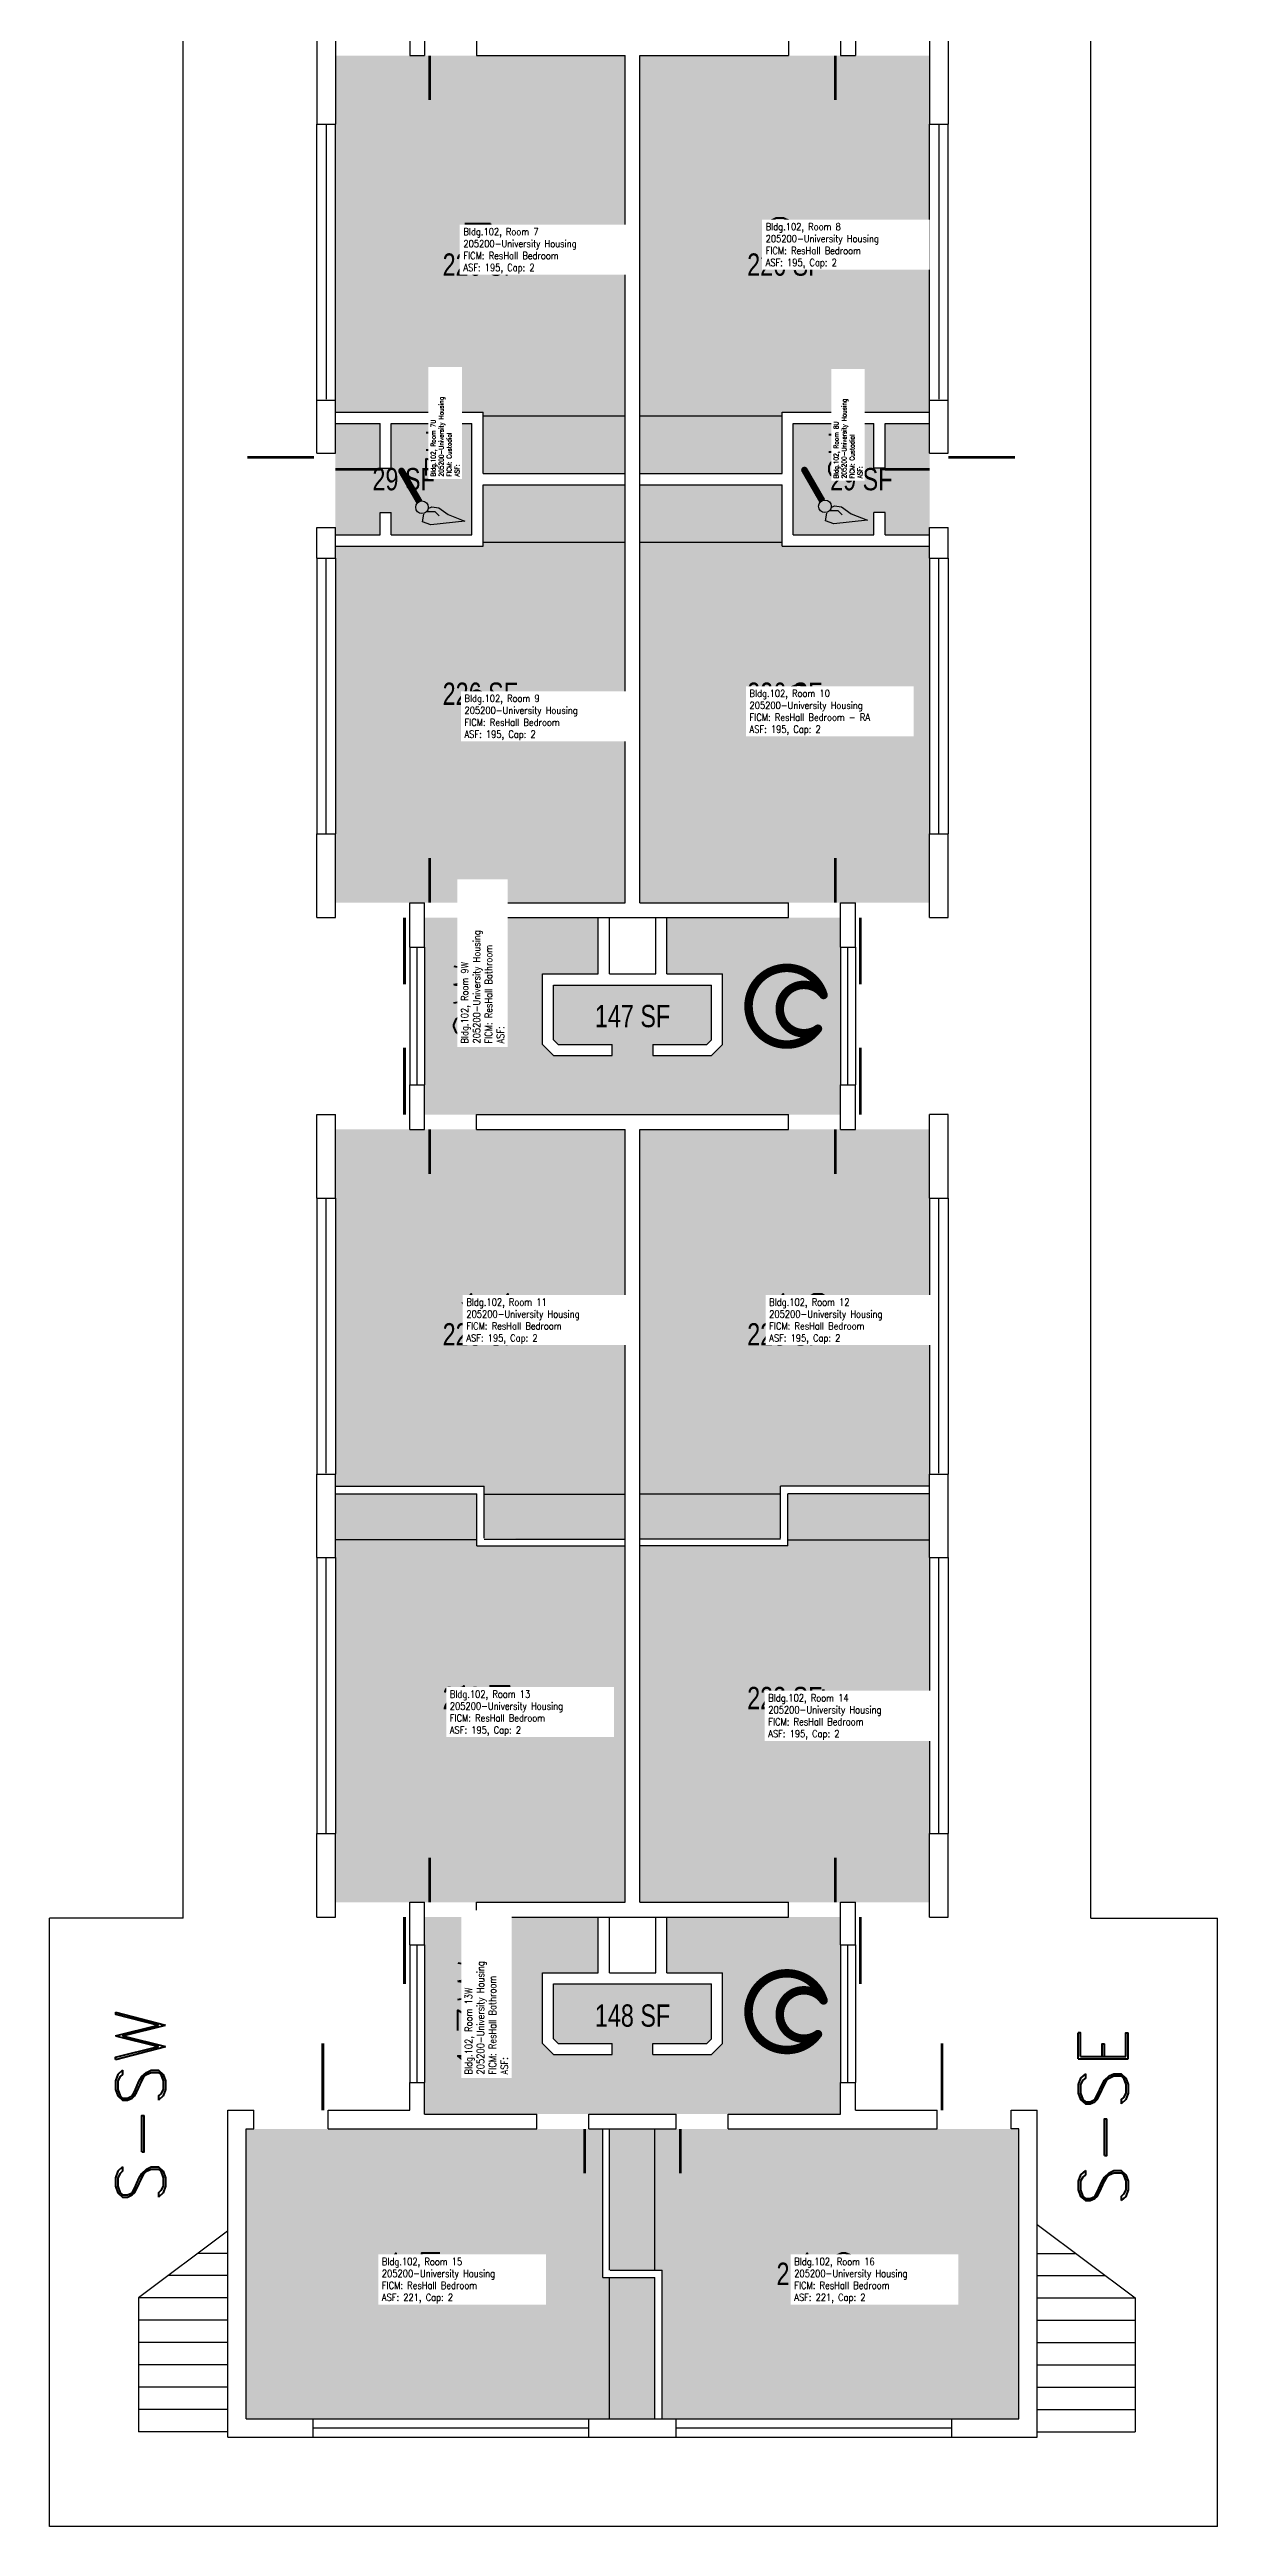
# Model space of a CAD drawing. Header units: inches. Extents: x -96 to 533, y -48 to 2156.
# Drawn here: x -96 to 533, y -48 to 1285 of the extents above; entities that cross this region are included whole.
import ezdxf
from ezdxf.enums import TextEntityAlignment as Align

# ---------------------------------------------------------------- set-up
doc = ezdxf.new("R2010")
doc.units = ezdxf.units.IN
doc.header["$LTSCALE"] = 100
doc.header["$MEASUREMENT"] = 0
doc.layers.get('0').update_dxf_attribs({"linetype": 'CONTINUOUS'})
for name, color, linetype in [('A-DOOR', 2, 'CONTINUOUS'), ('A-GLAZ', 1, 'CONTINUOUS'), ('A-GLAZ-SILL', 2, 'CONTINUOUS'), ('A-IDEN-ICON', 4, 'CONTINUOUS'), ('A-IDEN-RNUM', 7, 'CONTINUOUS'), ('A-IDEN-SNUM', 4, 'CONTINUOUS'), ('A-IDEN-TEXT', 4, 'CONTINUOUS'), ('A-IDEN-VNUM', 4, 'CONTINUOUS'), ('A-SITE', 3, 'CONTINUOUS'), ('A-WALL', 5, 'CONTINUOUS'), ('AREA-TEXT', 3, 'CONTINUOUS'), ('Rooms-Category-Color', 7, 'CONTINUOUS'), ('Rooms-College-Color', 7, 'CONTINUOUS'), ('Rooms-Department-Color', 7, 'CONTINUOUS'), ('Rooms-Division-Color', 7, 'CONTINUOUS'), ('Rooms-Information', 7, 'CONTINUOUS')]:
    doc.layers.add(name, color=color, linetype=linetype)
doc.styles.add('AREA', font='arial.ttf', dxfattribs={"width": 0.75, "height": 24})
doc.styles.add('ROOMSNUMBER', font='TXT.SHX', dxfattribs={"height": 1})
doc.styles.add('ROOMVNUMBER', font='simplex.shx', dxfattribs={"width": 0.85})
doc.styles.add('TEXT', font='ROMAND')

# ---------------------------------------------------------------- blocks, each defined once
blk = doc.blocks.new('CPCUST')
for p, q in [((0.0171, -0.0639), (0.02, -0.0466)), ((0.0262, -0.0408), (0.0446, -0.0406)), ((0.0297, -0.0341), (0.0376, -0.0302)), ((0.0376, -0.0302), (0.0533, -0.0324)), ((0.0446, -0.0406), (0.0543, -0.0505)), ((0.0533, -0.0324), (0.0745, -0.0479)), ((0.0745, -0.0479), (0.1117, -0.0625)), ((0.0358, -0.0705), (0.0171, -0.0639)), ((0.1117, -0.0625), (0.0358, -0.0705))]:
    blk.add_line(p, q)
at = {"const_width": 0.015}
blk.add_lwpolyline([(-0.03, 0.05), (0.01, -0.0193)], dxfattribs=at)
at = {"const_width": 0.0075}
blk.add_lwpolyline([(-0.0332, 0.0481, 1), (-0.0268, 0.0519, 1)], format="xyb", close=True, dxfattribs=at)
blk.add_circle((0.0158, -0.0313), 0.0141)
blk = doc.blocks.new('CPBATH')
at = {"const_width": 0.0127}
for points in [[(0.0571, 0.0168, 0.861492), (-0.0551, 0, 1)], [(0.0571, 0.0168, 0.729002), (-0.0084, -0.0042, 1)], [(-0.0551, 0, 0.726902), (0.0487, -0.0337, 1)], [(-0.0084, -0.0042, 0.609468), (0.0487, -0.0337, 1)]]:
    blk.add_lwpolyline(points, format="xyb", dxfattribs=at)
at = {"const_width": 0.00637}
for points in [[(0.0544, 0.0152, 1), (0.0599, 0.0184, 1)], [(0.0459, -0.0353, 1), (0.0515, -0.0321, 1)]]:
    blk.add_lwpolyline(points, format="xyb", close=True, dxfattribs=at)

msp = doc.modelspace()

# ---------------------------------------------------------------- hatches: boundary and pattern name
at = {"layer": 'Rooms-Category-Color', "true_color": 0x728ef3}
for points in [[(58, 1245), (58, 1090), (137.5, 1090), (137.5, 1057), (214, 1057), (214, 1282), (58, 1282)], [(378, 1090), (378, 1245), (378, 1282), (222, 1282), (222, 1057), (298.5, 1057), (298.5, 1090)], [(137.5, 1018), (137.5, 1051), (214, 1051), (214, 826), (134, 826), (58, 826), (58, 863), (58, 1018)], [(298.5, 1018), (298.5, 1051), (222, 1051), (222, 826), (302, 826), (378, 826), (378, 863), (378, 1018)], [(199.5, 818), (199.5, 787.7), (169.5, 787.7), (169.5, 749.7), (175.5, 743.7), (207, 743.7), (207, 749.7), (178, 749.7), (175.5, 752.2), (175.5, 781.7), (260.5, 781.7), (260.5, 752.2), (258, 749.7), (229, 749.7), (229, 743.7), (260.5, 743.7), (266.5, 749.7), (266.5, 787.7), (236.5, 787.7), (236.5, 818), (302, 818), (330, 818), (330, 802), (330, 728), (330, 712), (302, 712), (134, 712), (106, 712), (106, 728), (106, 802), (106, 818), (134, 818)], [(58, 704), (134, 704), (214, 704), (214, 483.4), (138.1, 483.9), (138.1, 511.9), (58, 511.9), (58, 667)], [(297.7, 511.9), (297.7, 483.4), (222, 483.4), (222, 704), (302, 704), (378, 704), (378, 667), (378, 511.9)], [(134.1, 479.9), (134.1, 507.9), (58, 507.9), (58, 473.5), (58, 325), (58, 288), (134, 288), (214, 288), (214, 479.9)], [(378, 507.9), (301.7, 507.9), (301.7, 479.9), (222, 479.9), (222, 288), (302, 288), (378, 288), (378, 325), (378, 473.5)], [(106, 191), (106, 174), (166.5, 174), (194.5, 174), (241.5, 174), (269.5, 174), (330, 174), (330, 191), (330, 265), (330, 280), (302, 280), (236.5, 280), (236.5, 250), (266.5, 250), (266.5, 212), (260.5, 206), (229, 206), (229, 212), (258, 212), (260.5, 214.5), (260.5, 244), (175.5, 244), (175.5, 214.5), (178, 212), (207, 212), (207, 206), (175.5, 206), (169.5, 212), (169.5, 250), (199.5, 250), (199.5, 280), (134, 280), (106, 280), (106, 265)], [(14, 166), (10, 166), (10, 10), (46, 10), (194.5, 10), (230, 10), (230, 86), (202, 86), (202, 166), (166.5, 166), (54, 166)], [(422, 166), (382, 166), (269.5, 166), (241.5, 166), (205.5, 166), (205.5, 90), (234, 90), (234, 10), (390, 10), (426, 10), (426, 166)]]:
    msp.add_hatch(color=171, dxfattribs=at).paths.add_polyline_path(points)
at = {"layer": 'Rooms-Category-Color', "true_color": 0xadadad}
for points in [[(82, 1060), (88, 1060), (88, 1084), (131.5, 1084), (131.5, 1024), (88, 1024), (88, 1036), (82, 1036), (82, 1024), (58, 1024), (58, 1068), (58, 1084), (82, 1084)], [(354, 1024), (354, 1036), (348, 1036), (348, 1024), (304.5, 1024), (304.5, 1084), (348, 1084), (348, 1060), (354, 1060), (354, 1084), (378, 1084), (378, 1068), (378, 1024)]]:
    msp.add_hatch(color=253, dxfattribs=at).paths.add_polyline_path(points)
at = {"layer": 'Rooms-College-Color', "true_color": 0xadadad}
for points in [[(58, 1245), (58, 1090), (137.5, 1090), (137.5, 1057), (214, 1057), (214, 1282), (58, 1282)], [(378, 1090), (378, 1245), (378, 1282), (222, 1282), (222, 1057), (298.5, 1057), (298.5, 1090)], [(82, 1060), (88, 1060), (88, 1084), (131.5, 1084), (131.5, 1024), (88, 1024), (88, 1036), (82, 1036), (82, 1024), (58, 1024), (58, 1068), (58, 1084), (82, 1084)], [(354, 1024), (354, 1036), (348, 1036), (348, 1024), (304.5, 1024), (304.5, 1084), (348, 1084), (348, 1060), (354, 1060), (354, 1084), (378, 1084), (378, 1068), (378, 1024)], [(137.5, 1018), (137.5, 1051), (214, 1051), (214, 826), (134, 826), (58, 826), (58, 863), (58, 1018)], [(298.5, 1018), (298.5, 1051), (222, 1051), (222, 826), (302, 826), (378, 826), (378, 863), (378, 1018)], [(199.5, 818), (199.5, 787.7), (169.5, 787.7), (169.5, 749.7), (175.5, 743.7), (207, 743.7), (207, 749.7), (178, 749.7), (175.5, 752.2), (175.5, 781.7), (260.5, 781.7), (260.5, 752.2), (258, 749.7), (229, 749.7), (229, 743.7), (260.5, 743.7), (266.5, 749.7), (266.5, 787.7), (236.5, 787.7), (236.5, 818), (302, 818), (330, 818), (330, 802), (330, 728), (330, 712), (302, 712), (134, 712), (106, 712), (106, 728), (106, 802), (106, 818), (134, 818)], [(58, 704), (134, 704), (214, 704), (214, 483.4), (138.1, 483.9), (138.1, 511.9), (58, 511.9), (58, 667)], [(297.7, 511.9), (297.7, 483.4), (222, 483.4), (222, 704), (302, 704), (378, 704), (378, 667), (378, 511.9)], [(134.1, 479.9), (134.1, 507.9), (58, 507.9), (58, 473.5), (58, 325), (58, 288), (134, 288), (214, 288), (214, 479.9)], [(378, 507.9), (301.7, 507.9), (301.7, 479.9), (222, 479.9), (222, 288), (302, 288), (378, 288), (378, 325), (378, 473.5)], [(106, 191), (106, 174), (166.5, 174), (194.5, 174), (241.5, 174), (269.5, 174), (330, 174), (330, 191), (330, 265), (330, 280), (302, 280), (236.5, 280), (236.5, 250), (266.5, 250), (266.5, 212), (260.5, 206), (229, 206), (229, 212), (258, 212), (260.5, 214.5), (260.5, 244), (175.5, 244), (175.5, 214.5), (178, 212), (207, 212), (207, 206), (175.5, 206), (169.5, 212), (169.5, 250), (199.5, 250), (199.5, 280), (134, 280), (106, 280), (106, 265)], [(14, 166), (10, 166), (10, 10), (46, 10), (194.5, 10), (230, 10), (230, 86), (202, 86), (202, 166), (166.5, 166), (54, 166)], [(422, 166), (382, 166), (269.5, 166), (241.5, 166), (205.5, 166), (205.5, 90), (234, 90), (234, 10), (390, 10), (426, 10), (426, 166)]]:
    msp.add_hatch(color=253, dxfattribs=at).paths.add_polyline_path(points)
at = {"layer": 'Rooms-Department-Color', "true_color": 0x604aed}
for points in [[(58, 1245), (58, 1090), (137.5, 1090), (137.5, 1057), (214, 1057), (214, 1282), (58, 1282)], [(378, 1090), (378, 1245), (378, 1282), (222, 1282), (222, 1057), (298.5, 1057), (298.5, 1090)], [(137.5, 1018), (137.5, 1051), (214, 1051), (214, 826), (134, 826), (58, 826), (58, 863), (58, 1018)], [(298.5, 1018), (298.5, 1051), (222, 1051), (222, 826), (302, 826), (378, 826), (378, 863), (378, 1018)], [(199.5, 818), (199.5, 787.7), (169.5, 787.7), (169.5, 749.7), (175.5, 743.7), (207, 743.7), (207, 749.7), (178, 749.7), (175.5, 752.2), (175.5, 781.7), (260.5, 781.7), (260.5, 752.2), (258, 749.7), (229, 749.7), (229, 743.7), (260.5, 743.7), (266.5, 749.7), (266.5, 787.7), (236.5, 787.7), (236.5, 818), (302, 818), (330, 818), (330, 802), (330, 728), (330, 712), (302, 712), (134, 712), (106, 712), (106, 728), (106, 802), (106, 818), (134, 818)], [(58, 704), (134, 704), (214, 704), (214, 483.4), (138.1, 483.9), (138.1, 511.9), (58, 511.9), (58, 667)], [(297.7, 511.9), (297.7, 483.4), (222, 483.4), (222, 704), (302, 704), (378, 704), (378, 667), (378, 511.9)], [(134.1, 479.9), (134.1, 507.9), (58, 507.9), (58, 473.5), (58, 325), (58, 288), (134, 288), (214, 288), (214, 479.9)], [(378, 507.9), (301.7, 507.9), (301.7, 479.9), (222, 479.9), (222, 288), (302, 288), (378, 288), (378, 325), (378, 473.5)], [(106, 191), (106, 174), (166.5, 174), (194.5, 174), (241.5, 174), (269.5, 174), (330, 174), (330, 191), (330, 265), (330, 280), (302, 280), (236.5, 280), (236.5, 250), (266.5, 250), (266.5, 212), (260.5, 206), (229, 206), (229, 212), (258, 212), (260.5, 214.5), (260.5, 244), (175.5, 244), (175.5, 214.5), (178, 212), (207, 212), (207, 206), (175.5, 206), (169.5, 212), (169.5, 250), (199.5, 250), (199.5, 280), (134, 280), (106, 280), (106, 265)], [(14, 166), (10, 166), (10, 10), (46, 10), (194.5, 10), (230, 10), (230, 86), (202, 86), (202, 166), (166.5, 166), (54, 166)], [(422, 166), (382, 166), (269.5, 166), (241.5, 166), (205.5, 166), (205.5, 90), (234, 90), (234, 10), (390, 10), (426, 10), (426, 166)]]:
    msp.add_hatch(color=173, dxfattribs=at).paths.add_polyline_path(points)
at = {"layer": 'Rooms-Department-Color', "true_color": 0xacacac}
for points in [[(82, 1060), (88, 1060), (88, 1084), (131.5, 1084), (131.5, 1024), (88, 1024), (88, 1036), (82, 1036), (82, 1024), (58, 1024), (58, 1068), (58, 1084), (82, 1084)], [(354, 1024), (354, 1036), (348, 1036), (348, 1024), (304.5, 1024), (304.5, 1084), (348, 1084), (348, 1060), (354, 1060), (354, 1084), (378, 1084), (378, 1068), (378, 1024)]]:
    msp.add_hatch(color=253, dxfattribs=at).paths.add_polyline_path(points)
at = {"layer": 'Rooms-Division-Color', "true_color": 0x604aed}
for points in [[(58, 1245), (58, 1090), (137.5, 1090), (137.5, 1057), (214, 1057), (214, 1282), (58, 1282)], [(378, 1090), (378, 1245), (378, 1282), (222, 1282), (222, 1057), (298.5, 1057), (298.5, 1090)], [(137.5, 1018), (137.5, 1051), (214, 1051), (214, 826), (134, 826), (58, 826), (58, 863), (58, 1018)], [(298.5, 1018), (298.5, 1051), (222, 1051), (222, 826), (302, 826), (378, 826), (378, 863), (378, 1018)], [(199.5, 818), (199.5, 787.7), (169.5, 787.7), (169.5, 749.7), (175.5, 743.7), (207, 743.7), (207, 749.7), (178, 749.7), (175.5, 752.2), (175.5, 781.7), (260.5, 781.7), (260.5, 752.2), (258, 749.7), (229, 749.7), (229, 743.7), (260.5, 743.7), (266.5, 749.7), (266.5, 787.7), (236.5, 787.7), (236.5, 818), (302, 818), (330, 818), (330, 802), (330, 728), (330, 712), (302, 712), (134, 712), (106, 712), (106, 728), (106, 802), (106, 818), (134, 818)], [(58, 704), (134, 704), (214, 704), (214, 483.4), (138.1, 483.9), (138.1, 511.9), (58, 511.9), (58, 667)], [(297.7, 511.9), (297.7, 483.4), (222, 483.4), (222, 704), (302, 704), (378, 704), (378, 667), (378, 511.9)], [(134.1, 479.9), (134.1, 507.9), (58, 507.9), (58, 473.5), (58, 325), (58, 288), (134, 288), (214, 288), (214, 479.9)], [(378, 507.9), (301.7, 507.9), (301.7, 479.9), (222, 479.9), (222, 288), (302, 288), (378, 288), (378, 325), (378, 473.5)], [(106, 191), (106, 174), (166.5, 174), (194.5, 174), (241.5, 174), (269.5, 174), (330, 174), (330, 191), (330, 265), (330, 280), (302, 280), (236.5, 280), (236.5, 250), (266.5, 250), (266.5, 212), (260.5, 206), (229, 206), (229, 212), (258, 212), (260.5, 214.5), (260.5, 244), (175.5, 244), (175.5, 214.5), (178, 212), (207, 212), (207, 206), (175.5, 206), (169.5, 212), (169.5, 250), (199.5, 250), (199.5, 280), (134, 280), (106, 280), (106, 265)], [(14, 166), (10, 166), (10, 10), (46, 10), (194.5, 10), (230, 10), (230, 86), (202, 86), (202, 166), (166.5, 166), (54, 166)], [(422, 166), (382, 166), (269.5, 166), (241.5, 166), (205.5, 166), (205.5, 90), (234, 90), (234, 10), (390, 10), (426, 10), (426, 166)]]:
    msp.add_hatch(color=173, dxfattribs=at).paths.add_polyline_path(points)
at = {"layer": 'Rooms-Division-Color', "true_color": 0xadadad}
for points in [[(82, 1060), (88, 1060), (88, 1084), (131.5, 1084), (131.5, 1024), (88, 1024), (88, 1036), (82, 1036), (82, 1024), (58, 1024), (58, 1068), (58, 1084), (82, 1084)], [(354, 1024), (354, 1036), (348, 1036), (348, 1024), (304.5, 1024), (304.5, 1084), (348, 1084), (348, 1060), (354, 1060), (354, 1084), (378, 1084), (378, 1068), (378, 1024)]]:
    msp.add_hatch(color=253, dxfattribs=at).paths.add_polyline_path(points)

# ---------------------------------------------------------------- linework, layer by layer
at = {"layer": 'A-DOOR'}
for p, q in [((137.5, 1088), (214, 1088)), ((222, 1088), (298.5, 1088)), ((137.5, 1020), (214, 1020)), ((222, 1020), (298.5, 1020)), ((138.2, 507.6), (214.1, 507.6)), ((297.6, 507.6), (221.7, 507.6)), ((134.2, 483.1), (57.7, 483.1)), ((301.6, 483.1), (378.1, 483.1)), ((230, 90), (230, 166)), ((205.5, 10), (205.5, 86))]:
    msp.add_line(p, q, dxfattribs=at)
for points in [[(108.7, 1282, 1.5, 1.5, 0), (108.7, 1258, 0, 0, 0), (108, 1258, 0, 0, 0.414214), (132, 1282, 0, 0, 0.414214)], [(327.2, 1282, 1.5, 1.5, 0), (327.2, 1258, 0, 0, 0), (328, 1258, 0, 0, -0.414214), (304, 1282, 0, 0, -0.414214)], [(46.5, 1065.8, 1.5, 1.5, 0), (10.5, 1065.8, 0, 0, 0), (10.5, 1065, 0, 0, 0.414214), (48, 1030.5, 0, 0, 0.414214)], [(82, 1059.3, 1.5, 1.5, 0), (58, 1059.3, 0, 0, 0), (58, 1060, 0, 0, 0.414214), (82, 1036, 0, 0, 0.414214)], [(354, 1059.3, 1.5, 1.5, 0), (378, 1059.3, 0, 0, 0), (378, 1060, 0, 0, -0.414214), (354, 1036, 0, 0, -0.414214)], [(388, 1065.8, 1.5, 1.5, 0), (424, 1065.8, 0, 0, 0), (424, 1065, 0, 0, -0.414214), (386.5, 1030.5, 0, 0, -0.414214)], [(108.7, 826, 1.5, 1.5, 0), (108.7, 850, 0, 0, 0), (108, 850, 0, 0, -0.414214), (132, 826, 0, 0, -0.414214)], [(327.2, 826, 1.5, 1.5, 0), (327.2, 850, 0, 0, 0), (328, 850, 0, 0, 0.414214), (304, 826, 0, 0, 0.414214)], [(95.2, 818, 1.5, 1.5, 0), (95.2, 782, 0, 0, 0), (94.5, 782, 0, 0, -0.414214), (60, 819.5, 0, 0, -0.414214)], [(340.7, 818, 1.5, 1.5, 0), (340.7, 782, 0, 0, 0), (341.5, 782, 0, 0, 0.414214), (376, 819.5, 0, 0, 0.414214)], [(95.2, 712, 1.5, 1.5, 0), (95.2, 748, 0, 0, 0), (94.5, 748, 0, 0, 0.414214), (60, 710.5, 0, 0, 0.414214)], [(340.7, 712, 1.5, 1.5, 0), (340.7, 748, 0, 0, 0), (341.5, 748, 0, 0, -0.414214), (376, 710.5, 0, 0, -0.414214)], [(108.7, 704, 1.5, 1.5, 0), (108.7, 680, 0, 0, 0), (108, 680, 0, 0, 0.414214), (132, 704, 0, 0, 0.414214)], [(327.2, 704, 1.5, 1.5, 0), (327.2, 680, 0, 0, 0), (328, 680, 0, 0, -0.414214), (304, 704, 0, 0, -0.414214)], [(108.7, 288, 1.5, 1.5, 0), (108.7, 312, 0, 0, 0), (108, 312, 0, 0, -0.414214), (132, 288, 0, 0, -0.414214)], [(327.2, 288, 1.5, 1.5, 0), (327.2, 312, 0, 0, 0), (328, 312, 0, 0, 0.414214), (304, 288, 0, 0, 0.414214)], [(95.2, 280, 1.5, 1.5, 0), (95.2, 244, 0, 0, 0), (94.5, 244, 0, 0, -0.414214), (60, 281.5, 0, 0, -0.414214)], [(340.7, 280, 1.5, 1.5, 0), (340.7, 244, 0, 0, 0), (341.5, 244, 0, 0, 0.414214), (376, 281.5, 0, 0, 0.414214)], [(51.2, 176, 1.5, 1.5, 0), (51.2, 212, 0, 0, 0), (50.5, 212, 0, 0, 0.414214), (16, 174.5, 0, 0, 0.414214)], [(384.7, 176, 1.5, 1.5, 0), (384.7, 212, 0, 0, 0), (385.5, 212, 0, 0, -0.414214), (420, 174.5, 0, 0, -0.414214)], [(192.2, 166, 1.5, 1.5, 0), (192.2, 142, 0, 0, 0), (193, 142, 0, 0, -0.414214), (169, 166, 0, 0, -0.414214)], [(243.7, 166, 1.5, 1.5, 0), (243.7, 142, 0, 0, 0), (243, 142, 0, 0, 0.414214), (267, 166, 0, 0, 0.414214)]]:
    msp.add_lwpolyline(points, format="xyseb", dxfattribs=at)
at = {"layer": 'A-GLAZ'}
for p, q in [((53, 1245), (53, 1097)), ((383, 1245), (383, 1097)), ((53, 863), (53, 1011)), ((383, 863), (383, 1011)), ((102, 728), (102, 802)), ((334, 728), (334, 802)), ((53, 519), (53, 667)), ((383, 519), (383, 667)), ((53, 325), (53, 473)), ((383, 325), (383, 473)), ((102, 191), (102, 265)), ((334, 191), (334, 265)), ((46, 5), (194.5, 5)), ((241.5, 5), (390, 5))]:
    msp.add_line(p, q, dxfattribs=at)
at = {"layer": 'A-GLAZ-SILL'}
for p, q in [((48, 1096.5), (48, 1245)), ((58, 1096.5), (58, 1245)), ((378, 1096.5), (378, 1245)), ((388, 1096.5), (388, 1245)), ((48, 1011.5), (48, 863)), ((58, 1011.5), (58, 863)), ((378, 1011.5), (378, 863)), ((388, 1011.5), (388, 863)), ((98, 802), (98, 728)), ((106, 802), (106, 728)), ((330, 802), (330, 728)), ((338, 802), (338, 728)), ((48, 667), (48, 518.5)), ((58, 667), (58, 518.5)), ((378, 667), (378, 518.5)), ((388, 667), (388, 518.5)), ((48, 473.5), (48, 325)), ((58, 473.5), (58, 325)), ((378, 473.5), (378, 325)), ((388, 473.5), (388, 325)), ((98, 265), (98, 191)), ((106, 265), (106, 191)), ((330, 265), (330, 191)), ((338, 265), (338, 191)), ((46, 10), (194.5, 10)), ((46, 0), (194.5, 0)), ((241.5, 10), (390, 10)), ((241.5, 0), (390, 0))]:
    msp.add_line(p, q, dxfattribs=at)
at = {"layer": 'A-SITE'}
for p, q in [((-24, 279.5), (-24, 1828.1)), ((464.9, 279.5), (464.9, 1828.1)), ((-96, -48), (-96, 279.5)), ((-24, 279.5), (-96, 279.5)), ((464.9, 279.5), (533, 279.5)), ((533, -48), (533, 279.5)), ((-0.2, 111), (-48.1, 75)), ((436, 114.6), (488.7, 75)), ((-0.2, 99), (-16.1, 99)), ((436, 99), (456.7, 99)), ((-0.2, 87), (-32.1, 87)), ((436, 87), (472.7, 87)), ((-0.2, 75), (-48.1, 75)), ((-48.1, 75), (-48.1, 3)), ((436, 75), (488.7, 75)), ((488.7, 75), (488.7, 3)), ((-0.2, 63), (-48.1, 63)), ((436, 63), (488.7, 63)), ((-0.2, 51), (-48.1, 51)), ((436, 51), (488.7, 51)), ((-0.2, 39), (-48.1, 39)), ((-0.2, 27), (-48.1, 27)), ((436, 39), (488.7, 39)), ((436, 27), (488.7, 27)), ((-0.2, 15), (-48.1, 15)), ((436, 15), (488.7, 15)), ((-0.2, 3), (-48.1, 3)), ((436, 3), (488.7, 3)), ((533, -48), (-96, -48))]:
    msp.add_line(p, q, dxfattribs=at)
at = {"layer": 'A-WALL'}
for p, q in [((98, 1306), (98, 1282)), ((106, 1306), (106, 1282)), ((330, 1306), (330, 1282)), ((338, 1306), (338, 1282)), ((48, 1290), (48, 1245)), ((58, 1290), (58, 1245)), ((98, 1282), (106, 1282)), ((134, 1290), (134, 1282)), ((134, 1282), (214, 1282)), ((214, 826), (214, 1282)), ((222, 826), (222, 1282)), ((222, 1282), (302, 1282)), ((302, 1290), (302, 1282)), ((330, 1282), (338, 1282)), ((378, 1290), (378, 1245)), ((388, 1290), (388, 1245)), ((48, 1245), (58, 1245)), ((378, 1245), (388, 1245)), ((48, 1068), (48, 1096.5)), ((48, 1096.5), (58, 1096.5)), ((58, 1068), (58, 1096.5)), ((378, 1068), (378, 1096.5)), ((378, 1096.5), (388, 1096.5)), ((388, 1068), (388, 1096.5)), ((58, 1090), (137.5, 1090)), ((58, 1084), (82, 1084)), ((82, 1060), (82, 1084)), ((88, 1084), (131.5, 1084)), ((88, 1060), (88, 1084)), ((131.5, 1024), (131.5, 1084)), ((137.5, 1057), (137.5, 1090)), ((298.5, 1090), (378, 1090)), ((298.5, 1057), (298.5, 1090)), ((304.5, 1084), (348, 1084)), ((304.5, 1024), (304.5, 1084)), ((348, 1060), (348, 1084)), ((354, 1084), (378, 1084)), ((354, 1060), (354, 1084)), ((48, 1068), (58, 1068)), ((378, 1068), (388, 1068)), ((82, 1060), (88, 1060)), ((137.5, 1057), (214, 1057)), ((222, 1057), (298.5, 1057)), ((354, 1060), (348, 1060)), ((137.5, 1051), (214, 1051)), ((137.5, 1018), (137.5, 1051)), ((222, 1051), (298.5, 1051)), ((298.5, 1018), (298.5, 1051)), ((48, 1011.5), (48, 1028)), ((48, 1028), (58, 1028)), ((58, 1011.5), (58, 1028)), ((82, 1036), (88, 1036)), ((82, 1024), (82, 1036)), ((88, 1024), (88, 1036)), ((354, 1036), (348, 1036)), ((348, 1024), (348, 1036)), ((354, 1024), (354, 1036)), ((378, 1028), (388, 1028)), ((378, 1011.5), (378, 1028)), ((388, 1011.5), (388, 1028)), ((58, 1024), (82, 1024)), ((58, 1018), (137.5, 1018)), ((88, 1024), (131.5, 1024)), ((298.5, 1018), (378, 1018)), ((304.5, 1024), (348, 1024)), ((354, 1024), (378, 1024)), ((48, 1011.5), (58, 1011.5)), ((378, 1011.5), (388, 1011.5)), ((48, 818), (48, 863)), ((48, 863), (58, 863)), ((58, 818), (58, 863)), ((378, 818), (378, 863)), ((378, 863), (388, 863)), ((388, 818), (388, 863)), ((48, 818), (58, 818)), ((98, 802), (98, 826)), ((98, 826), (106, 826)), ((106, 802), (106, 826)), ((134, 818), (134, 826)), ((134, 826), (214, 826)), ((134, 818), (302, 818)), ((199.5, 787.7), (199.5, 817.7)), ((205.5, 787.7), (205.5, 817.7)), ((222, 826), (302, 826)), ((230.5, 787.7), (230.5, 817.7)), ((236.5, 787.7), (236.5, 817.7)), ((302, 818), (302, 826)), ((330, 802), (330, 826)), ((330, 826), (338, 826)), ((338, 802), (338, 826)), ((378, 818), (388, 818)), ((98, 802), (106, 802)), ((330, 802), (338, 802)), ((169.5, 787.7), (199.5, 787.7)), ((169.5, 749.7), (169.5, 787.7)), ((205.5, 787.7), (230.5, 787.7)), ((236.5, 787.7), (266.5, 787.7)), ((266.5, 749.7), (266.5, 787.7)), ((175.5, 781.7), (260.5, 781.7)), ((175.5, 752.2), (175.5, 781.7)), ((260.5, 752.2), (260.5, 781.7)), ((169.5, 749.7), (175.5, 743.7)), ((175.5, 752.2), (178, 749.7)), ((178, 749.7), (207, 749.7)), ((207, 743.7), (207, 749.7)), ((229, 749.7), (258, 749.7)), ((229, 749.7), (229, 743.7)), ((260.5, 752.2), (258, 749.7)), ((266.5, 749.7), (260.5, 743.7)), ((175.5, 743.7), (207, 743.7)), ((229, 743.7), (260.5, 743.7)), ((98, 728), (106, 728)), ((98, 704), (98, 728)), ((106, 704), (106, 728)), ((330, 728), (338, 728)), ((330, 704), (330, 728)), ((338, 704), (338, 728)), ((48, 667), (48, 712)), ((48, 712), (58, 712)), ((58, 667), (58, 712)), ((134, 712), (302, 712)), ((134, 704), (134, 712)), ((302, 704), (302, 712)), ((378, 667), (378, 712)), ((388, 712), (378, 712)), ((388, 667), (388, 712)), ((98, 704), (106, 704)), ((134, 704), (214, 704)), ((214, 288), (214, 704)), ((222, 704), (302, 704)), ((222, 288), (222, 704)), ((330, 704), (338, 704)), ((48, 667), (58, 667)), ((378, 667), (388, 667)), ((48, 473.5), (48, 518.5)), ((48, 518.5), (58, 518.5)), ((58, 473.5), (58, 518.5)), ((58.1, 511.9), (138.1, 511.9)), ((58.1, 507.9), (134.1, 507.9)), ((134.1, 479.9), (134.1, 507.9)), ((138.1, 483.9), (138.1, 511.9)), ((377.7, 511.9), (297.7, 511.9)), ((297.7, 483.9), (297.7, 511.9)), ((377.7, 507.9), (301.7, 507.9)), ((301.7, 479.9), (301.7, 507.9)), ((378, 473.5), (378, 518.5)), ((378, 518.5), (388, 518.5)), ((388, 473.5), (388, 518.5)), ((138.1, 483.4), (213.7, 483.4)), ((297.7, 483.4), (222, 483.4)), ((48, 473.5), (58, 473.5)), ((134.1, 479.9), (213.7, 479.9)), ((301.7, 479.9), (222, 479.9)), ((378, 473.5), (388, 473.5)), ((48, 280), (48, 325)), ((48, 325), (58, 325)), ((58, 280), (58, 325)), ((378, 280), (378, 325)), ((378, 325), (388, 325)), ((388, 280), (388, 325)), ((48, 280), (58, 280)), ((48, 280), (58, 280)), ((98, 265), (98, 288)), ((98, 288), (106, 288)), ((106, 265), (106, 288)), ((134, 288), (214, 288)), ((134, 280), (134, 288)), ((134, 280), (302, 280)), ((199.5, 250), (199.5, 280)), ((205.5, 250), (205.5, 280)), ((222, 288), (302, 288)), ((230.5, 250), (230.5, 280)), ((236.5, 250), (236.5, 280)), ((302, 280), (302, 288)), ((330, 265), (330, 288)), ((330, 288), (338, 288)), ((338, 265), (338, 288)), ((378, 280), (388, 280)), ((98, 265), (106, 265)), ((330, 265), (338, 265)), ((169.5, 250), (199.5, 250)), ((169.5, 212), (169.5, 250)), ((175.5, 244), (260.5, 244)), ((175.5, 214.5), (175.5, 244)), ((205.5, 250), (230.5, 250)), ((236.5, 250), (266.5, 250)), ((260.5, 214.5), (260.5, 244)), ((266.5, 212), (266.5, 250)), ((175.5, 214.5), (178, 212)), ((260.5, 214.5), (258, 212)), ((169.5, 212), (175.5, 206)), ((175.5, 206), (207, 206)), ((178, 212), (207, 212)), ((207, 206), (207, 212)), ((229, 212), (258, 212)), ((229, 206), (229, 212)), ((229, 206), (260.5, 206)), ((266.5, 212), (260.5, 206)), ((98, 191), (106, 191)), ((98, 176), (98, 191)), ((106, 174), (106, 191)), ((330, 191), (338, 191)), ((330, 174), (330, 191)), ((338, 176), (338, 191)), ((0, 0), (0, 176)), ((0, 176), (14, 176)), ((14, 166), (14, 176)), ((54, 166), (54, 176)), ((54, 176), (98, 176)), ((106, 174), (166.5, 174)), ((166.5, 166), (166.5, 174)), ((194.5, 174), (241.5, 174)), ((194.5, 166), (194.5, 174)), ((241.5, 166), (241.5, 174)), ((269.5, 174), (330, 174)), ((269.5, 166), (269.5, 174)), ((338, 176), (382, 176)), ((382, 166), (382, 176)), ((422, 176), (436, 176)), ((422, 166), (422, 176)), ((436, 0), (436, 176)), ((10, 10), (10, 166)), ((10, 166), (14, 166)), ((54, 166), (166.5, 166)), ((194.5, 166), (241.5, 166)), ((202, 86), (202, 166)), ((205.5, 90), (205.5, 166)), ((269.5, 166), (382, 166)), ((426, 166), (422, 166)), ((426, 10), (426, 166)), ((202, 86), (230, 86)), ((206, 90), (234, 90)), ((230, 10), (230, 86)), ((234, 10), (234, 90)), ((0, 0), (46, 0)), ((0, 0), (1, 0)), ((0, 0), (1, 0)), ((10, 10), (46, 10)), ((46, 0), (46, 10)), ((194.5, 10), (241.5, 10)), ((194.5, 0), (194.5, 10)), ((194.5, 0), (241.5, 0)), ((241.5, 0), (241.5, 10)), ((390, 10), (426, 10)), ((390, 0), (390, 10)), ((390, 0), (436, 0))]:
    msp.add_line(p, q, dxfattribs=at)

# ---------------------------------------------------------------- block references
at = {"layer": 'A-IDEN-ICON'}
for name, p, xscale, yscale, zscale, rotation in [('CPCUST', (100.8, 1046.4), 240, 240, 240, 8.337633264175721e-11), ('CPCUST', (317.8, 1046.9), 240, 240, 240, 8.337633264175721e-11), ('CPBATH', (300.3, 770.3), 360, 360, 360, 5.558422176117147e-11), ('CPBATH', (300.3, 229.1), 360, 360, 360, 5.558422176117147e-11)]:
    msp.add_blockref(name, p, dxfattribs=dict(at, xscale=xscale, yscale=yscale, zscale=zscale, rotation=rotation))

# ---------------------------------------------------------------- texts
at = {"layer": 'A-IDEN-RNUM', "style": 'ROOMSNUMBER', "width": 0.85}
for s, p in [('0007-00', (134.6, 1178.2)), ('0008-00', (297.4, 1180.9)), ('0009-00', (134.6, 927)), ('0010-00', (297.4, 929.7)), ('0011-00', (140, 602)), ('0012-00', (308, 602)), ('0013-00', (136, 391)), ('0014-00', (308, 389)), ('0015-00', (99.4, 85.6)), ('0016-00', (320.9, 85.6))]:
    msp.add_text(s, height=1, dxfattribs=at).set_placement(p, align=Align.MIDDLE)
for s, p in [('0007-U0', (115.8, 1067.8)), ('0008-U0', (332.8, 1066.8)), ('0009-W0', (135.3, 772.1)), ('0013-W0', (137.4, 225.9))]:
    msp.add_text(s, height=1, rotation=90, dxfattribs=at).set_placement(p, align=Align.MIDDLE)
at = {"layer": 'A-IDEN-SNUM', "style": 'ROOMSNUMBER', "width": 0.85}
for s, p in [('1020000700', (134.6, 1178.2)), ('1020000800', (297.4, 1180.9)), ('1020000900', (134.6, 927)), ('1020001000', (297.4, 929.7)), ('1020001100', (140, 602)), ('1020001200', (308, 602)), ('1020001300', (136, 391)), ('1020001400', (308, 389)), ('1020001500', (99.4, 85.6)), ('1020001600', (320.9, 85.6))]:
    msp.add_text(s, height=1, dxfattribs=at).set_placement(p, align=Align.MIDDLE)
for s, p in [('10200007U0', (115.8, 1067.8)), ('10200008U0', (332.8, 1066.8)), ('10200009W0', (135.3, 772.1)), ('10200013W0', (137.4, 225.9))]:
    msp.add_text(s, height=1, rotation=90, dxfattribs=at).set_placement(p, align=Align.MIDDLE)
at = {"layer": 'A-IDEN-TEXT', "style": 'TEXT'}
for s, p in [('S-SW', (-47, 178.5)), ('S-SE', (471.5, 172.5))]:
    msp.add_text(s, height=27, rotation=90, dxfattribs=at).set_placement(p, align=Align.MIDDLE)
at = {"layer": 'A-IDEN-VNUM', "style": 'ROOMVNUMBER', "width": 0.85}
for s, p in [('7', (134.6, 1178.2)), ('8', (297.4, 1180.9)), ('9', (134.6, 927)), ('10', (297.4, 929.7)), ('11', (140, 602)), ('12', (308, 602)), ('13', (136, 391)), ('14', (308, 389)), ('15', (99.4, 85.6)), ('16', (320.9, 85.6))]:
    msp.add_text(s, height=27, dxfattribs=at).set_placement(p, align=Align.MIDDLE)
for s, height, p in [('7U', 18, (115.8, 1067.8)), ('8U', 18, (332.8, 1066.8)), ('9W', 27, (135.3, 772.1)), ('13W', 27, (137.4, 225.9))]:
    msp.add_text(s, height=height, rotation=90, dxfattribs=at).set_placement(p, align=Align.MIDDLE)
at = {"layer": 'AREA-TEXT', "style": 'AREA', "width": 0.75}
for s, p in [('226 SF', (136, 1169.5)), ('226 SF', (300, 1169.5)), ('29 SF', (94.7, 1054)), ('29 SF', (341.2, 1054)), ('226 SF', (136, 938.5)), ('226 SF', (300, 938.5)), ('147 SF', (218, 765)), ('223 SF', (136, 593.7)), ('223 SF', (300, 593.7)), ('223 SF', (136, 397.9)), ('223 SF', (300, 397.9)), ('148 SF', (218, 227)), ('223 SF', (120, 88)), ('223 SF', (315.8, 88))]:
    msp.add_text(s, height=12, dxfattribs=at).set_placement(p, align=Align.MIDDLE_CENTER)

# ---------------------------------------------------------------- next in the draw order: texts
at = {"layer": 'Rooms-Information', "char_height": 3.857, "width": 86.4, "attachment_point": 7, "style": 'ROOMVNUMBER', "bg_fill": 3, "box_fill_scale": 1.5, "bg_fill_color": 256, "bg_fill_true_color": 13158600, "bg_fill_transparency": 0}
for s, insert in [('Bldg.102, Room 7^M^J205200-University Housing^M^JFICM: ResHall Bedroom^M^JASF: 195, Cap: 2', (126.9, 1164.7)), ('Bldg.102, Room 8^M^J205200-University Housing^M^JFICM: ResHall Bedroom^M^JASF: 195, Cap: 2', (289.7, 1167.4)), ('Bldg.102, Room 9^M^J205200-University Housing^M^JFICM: ResHall Bedroom^M^JASF: 195, Cap: 2', (127.5, 913.5)), ('Bldg.102, Room 10^M^J205200-University Housing^M^JFICM: ResHall Bedroom - RA^M^JASF: 195, Cap: 2', (281, 916.2)), ('Bldg.102, Room 11^M^J205200-University Housing^M^JFICM: ResHall Bedroom^M^JASF: 195, Cap: 2', (128.5, 588.5)), ('Bldg.102, Room 12^M^J205200-University Housing^M^JFICM: ResHall Bedroom^M^JASF: 195, Cap: 2', (291.6, 588.5)), ('Bldg.102, Room 13^M^J205200-University Housing^M^JFICM: ResHall Bedroom^M^JASF: 195, Cap: 2', (119.6, 377.5)), ('Bldg.102, Room 14^M^J205200-University Housing^M^JFICM: ResHall Bedroom^M^JASF: 195, Cap: 2', (291.1, 375.5)), ('Bldg.102, Room 15^M^J205200-University Housing^M^JFICM: ResHall Bedroom^M^JASF: 221, Cap: 2', (83, 72.1)), ('Bldg.102, Room 16^M^J205200-University Housing^M^JFICM: ResHall Bedroom^M^JASF: 221, Cap: 2', (305.1, 72.1))]:
    msp.add_mtext(s, dxfattribs=dict(at, insert=insert))
at = {"layer": 'Rooms-Information', "attachment_point": 7, "rotation": 90, "style": 'ROOMVNUMBER', "bg_fill": 3, "box_fill_scale": 1.5, "bg_fill_color": 256, "bg_fill_true_color": 13158600, "bg_fill_transparency": 0}
for s, insert, char_height, width in [('Bldg.102, Room 7U^M^J205200-University Housing^M^JFICM: Custodial^M^JASF: ', (124.8, 1055.4), 2.571, 57.6), ('Bldg.102, Room 8U^M^J205200-University Housing^M^JFICM: Custodial^M^JASF: ', (341.8, 1054.4), 2.571, 57.6), ('Bldg.102, Room 9W^M^J205200-University Housing^M^JFICM: ResHall Bathroom^M^JASF: ', (148.8, 750.2), 3.857, 86.4), ('Bldg.102, Room 13W^M^J205200-University Housing^M^JFICM: ResHall Bathroom^M^JASF: ', (150.9, 195.3), 3.857, 86.4)]:
    msp.add_mtext(s, dxfattribs=dict(at, insert=insert, char_height=char_height, width=width))

doc.saveas('drawing.dxf')
